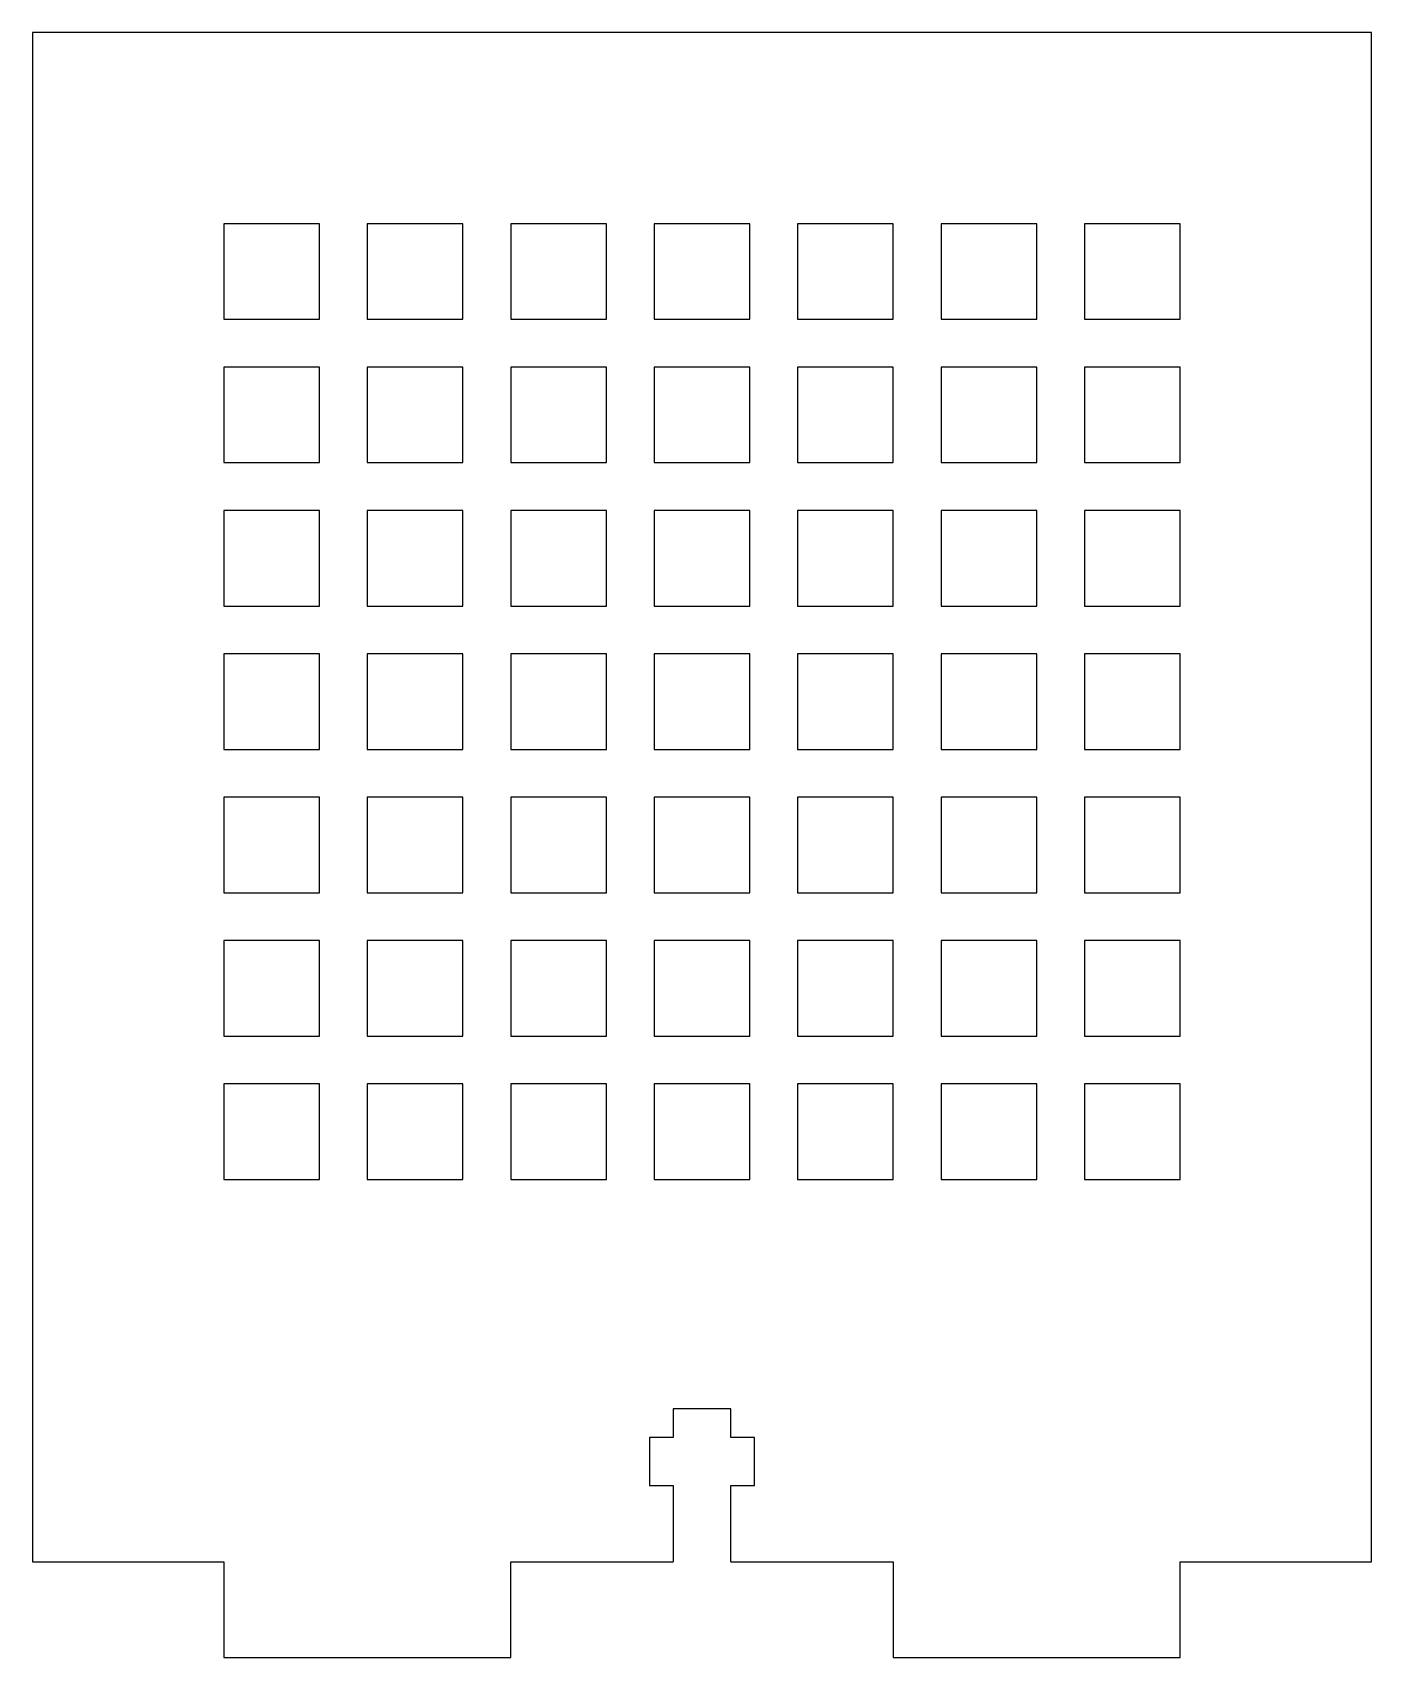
# Model space of a CAD drawing. Header units: inches. Extents: x 0 to 70, y -5 to 80.
import ezdxf

# ---------------------------------------------------------------- set-up
doc = ezdxf.new("R2010")
doc.units = ezdxf.units.IN
doc.header["$MEASUREMENT"] = 0

msp = doc.modelspace()

# ---------------------------------------------------------------- linework, layer by layer
for p, q in [((70, 80), (0, 80)), ((0, 80), (0, 0)), ((70, 0), (70, 80)), ((15, 70), (10, 70)), ((10, 70), (10, 65)), ((15, 65), (15, 70)), ((22.5, 70), (17.5, 70)), ((17.5, 70), (17.5, 65)), ((22.5, 65), (22.5, 70)), ((30, 70), (25, 70)), ((25, 70), (25, 65)), ((30, 65), (30, 70)), ((37.5, 70), (32.5, 70)), ((32.5, 70), (32.5, 65)), ((37.5, 65), (37.5, 70)), ((45, 70), (40, 70)), ((40, 70), (40, 65)), ((45, 65), (45, 70)), ((52.5, 70), (47.5, 70)), ((47.5, 70), (47.5, 65)), ((52.5, 65), (52.5, 70)), ((60, 70), (55, 70)), ((55, 70), (55, 65)), ((60, 65), (60, 70)), ((10, 65), (15, 65)), ((17.5, 65), (22.5, 65)), ((25, 65), (30, 65)), ((32.5, 65), (37.5, 65)), ((40, 65), (45, 65)), ((47.5, 65), (52.5, 65)), ((55, 65), (60, 65)), ((15, 62.5), (10, 62.5)), ((10, 62.5), (10, 57.5)), ((15, 57.5), (15, 62.5)), ((22.5, 62.5), (17.5, 62.5)), ((17.5, 62.5), (17.5, 57.5)), ((22.5, 57.5), (22.5, 62.5)), ((30, 62.5), (25, 62.5)), ((25, 62.5), (25, 57.5)), ((30, 57.5), (30, 62.5)), ((37.5, 62.5), (32.5, 62.5)), ((32.5, 62.5), (32.5, 57.5)), ((37.5, 57.5), (37.5, 62.5)), ((45, 62.5), (40, 62.5)), ((40, 62.5), (40, 57.5)), ((45, 57.5), (45, 62.5)), ((52.5, 62.5), (47.5, 62.5)), ((47.5, 62.5), (47.5, 57.5)), ((52.5, 57.5), (52.5, 62.5)), ((60, 62.5), (55, 62.5)), ((55, 62.5), (55, 57.5)), ((60, 57.5), (60, 62.5)), ((10, 57.5), (15, 57.5)), ((17.5, 57.5), (22.5, 57.5)), ((25, 57.5), (30, 57.5)), ((32.5, 57.5), (37.5, 57.5)), ((40, 57.5), (45, 57.5)), ((47.5, 57.5), (52.5, 57.5)), ((55, 57.5), (60, 57.5)), ((15, 55), (10, 55)), ((10, 55), (10, 50)), ((15, 50), (15, 55)), ((22.5, 55), (17.5, 55)), ((17.5, 55), (17.5, 50)), ((22.5, 50), (22.5, 55)), ((30, 55), (25, 55)), ((25, 55), (25, 50)), ((30, 50), (30, 55)), ((37.5, 55), (32.5, 55)), ((32.5, 55), (32.5, 50)), ((37.5, 50), (37.5, 55)), ((45, 55), (40, 55)), ((40, 55), (40, 50)), ((45, 50), (45, 55)), ((52.5, 55), (47.5, 55)), ((47.5, 55), (47.5, 50)), ((52.5, 50), (52.5, 55)), ((60, 55), (55, 55)), ((55, 55), (55, 50)), ((60, 50), (60, 55)), ((10, 50), (15, 50)), ((17.5, 50), (22.5, 50)), ((25, 50), (30, 50)), ((32.5, 50), (37.5, 50)), ((40, 50), (45, 50)), ((47.5, 50), (52.5, 50)), ((55, 50), (60, 50)), ((15, 47.5), (10, 47.5)), ((10, 47.5), (10, 42.5)), ((15, 42.5), (15, 47.5)), ((22.5, 47.5), (17.5, 47.5)), ((17.5, 47.5), (17.5, 42.5)), ((22.5, 42.5), (22.5, 47.5)), ((30, 47.5), (25, 47.5)), ((25, 47.5), (25, 42.5)), ((30, 42.5), (30, 47.5)), ((37.5, 47.5), (32.5, 47.5)), ((32.5, 47.5), (32.5, 42.5)), ((37.5, 42.5), (37.5, 47.5)), ((45, 47.5), (40, 47.5)), ((40, 47.5), (40, 42.5)), ((45, 42.5), (45, 47.5)), ((52.5, 47.5), (47.5, 47.5)), ((47.5, 47.5), (47.5, 42.5)), ((52.5, 42.5), (52.5, 47.5)), ((60, 47.5), (55, 47.5)), ((55, 47.5), (55, 42.5)), ((60, 42.5), (60, 47.5)), ((10, 42.5), (15, 42.5)), ((17.5, 42.5), (22.5, 42.5)), ((25, 42.5), (30, 42.5)), ((32.5, 42.5), (37.5, 42.5)), ((40, 42.5), (45, 42.5)), ((47.5, 42.5), (52.5, 42.5)), ((55, 42.5), (60, 42.5)), ((15, 40), (10, 40)), ((10, 40), (10, 35)), ((15, 35), (15, 40)), ((22.5, 40), (17.5, 40)), ((17.5, 40), (17.5, 35)), ((22.5, 35), (22.5, 40)), ((30, 40), (25, 40)), ((25, 40), (25, 35)), ((30, 35), (30, 40)), ((37.5, 40), (32.5, 40)), ((32.5, 40), (32.5, 35)), ((37.5, 35), (37.5, 40)), ((45, 40), (40, 40)), ((40, 40), (40, 35)), ((45, 35), (45, 40)), ((52.5, 40), (47.5, 40)), ((47.5, 40), (47.5, 35)), ((52.5, 35), (52.5, 40)), ((60, 40), (55, 40)), ((55, 40), (55, 35)), ((60, 35), (60, 40)), ((10, 35), (15, 35)), ((17.5, 35), (22.5, 35)), ((25, 35), (30, 35)), ((32.5, 35), (37.5, 35)), ((40, 35), (45, 35)), ((47.5, 35), (52.5, 35)), ((55, 35), (60, 35)), ((15, 32.5), (10, 32.5)), ((10, 32.5), (10, 27.5)), ((15, 27.5), (15, 32.5)), ((22.5, 32.5), (17.5, 32.5)), ((17.5, 32.5), (17.5, 27.5)), ((22.5, 27.5), (22.5, 32.5)), ((30, 32.5), (25, 32.5)), ((25, 32.5), (25, 27.5)), ((30, 27.5), (30, 32.5)), ((37.5, 32.5), (32.5, 32.5)), ((32.5, 32.5), (32.5, 27.5)), ((37.5, 27.5), (37.5, 32.5)), ((45, 32.5), (40, 32.5)), ((40, 32.5), (40, 27.5)), ((45, 27.5), (45, 32.5)), ((52.5, 32.5), (47.5, 32.5)), ((47.5, 32.5), (47.5, 27.5)), ((52.5, 27.5), (52.5, 32.5)), ((60, 32.5), (55, 32.5)), ((55, 32.5), (55, 27.5)), ((60, 27.5), (60, 32.5)), ((10, 27.5), (15, 27.5)), ((17.5, 27.5), (22.5, 27.5)), ((25, 27.5), (30, 27.5)), ((32.5, 27.5), (37.5, 27.5)), ((40, 27.5), (45, 27.5)), ((47.5, 27.5), (52.5, 27.5)), ((55, 27.5), (60, 27.5)), ((15, 25), (10, 25)), ((10, 25), (10, 20)), ((15, 20), (15, 25)), ((22.5, 25), (17.5, 25)), ((17.5, 25), (17.5, 20)), ((22.5, 20), (22.5, 25)), ((30, 25), (25, 25)), ((25, 25), (25, 20)), ((30, 20), (30, 25)), ((37.5, 25), (32.5, 25)), ((32.5, 25), (32.5, 20)), ((37.5, 20), (37.5, 25)), ((45, 25), (40, 25)), ((40, 25), (40, 20)), ((45, 20), (45, 25)), ((52.5, 25), (47.5, 25)), ((47.5, 25), (47.5, 20)), ((52.5, 20), (52.5, 25)), ((60, 25), (55, 25)), ((55, 25), (55, 20)), ((60, 20), (60, 25)), ((10, 20), (15, 20)), ((17.5, 20), (22.5, 20)), ((25, 20), (30, 20)), ((32.5, 20), (37.5, 20)), ((40, 20), (45, 20)), ((47.5, 20), (52.5, 20)), ((55, 20), (60, 20)), ((36.5, 8), (33.5, 8)), ((33.5, 8), (33.5, 6.5)), ((36.5, 6.5), (36.5, 8)), ((33.5, 6.5), (32.25, 6.5)), ((32.25, 6.5), (32.25, 4)), ((37.75, 6.5), (36.5, 6.5)), ((37.75, 4), (37.75, 6.5)), ((32.25, 4), (33.5, 4)), ((33.5, 4), (33.5, 0)), ((36.5, 0), (36.5, 4)), ((36.5, 4), (37.75, 4)), ((0, 0), (10, 0)), ((10, 0), (10, -5)), ((25, -5), (25, 0)), ((25, 0), (33.5, 0)), ((45, 0), (45, -5)), ((36.5, 0), (45, 0)), ((60, -5), (60, 0)), ((60, 0), (70, 0)), ((10, -5), (25, -5)), ((45, -5), (60, -5))]:
    msp.add_line(p, q)

doc.saveas('drawing.dxf')
